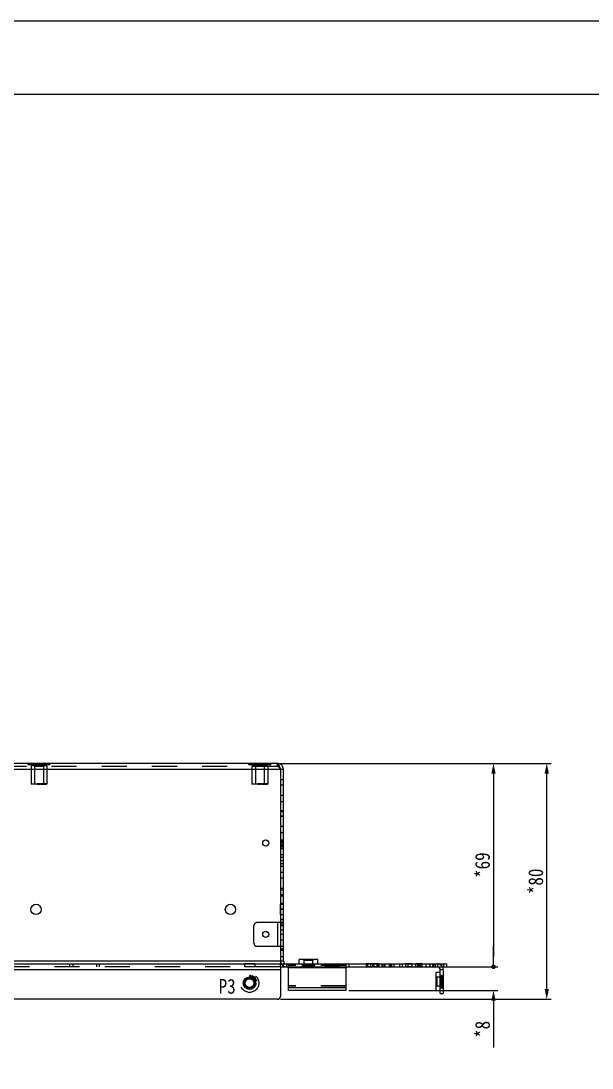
# Model space of a CAD drawing. Header units: millimetres. Extents: x 0 to 8948, y -1340 to 1100.
# Drawn here: x 2296.9 to 2490.8, y 744.9 to 1100 of the extents above; entities that cross this region are included whole.
import ezdxf

# ---------------------------------------------------------------- set-up
doc = ezdxf.new("R2010")
doc.units = ezdxf.units.MM
doc.header["$LTSCALE"] = 85.25
doc.header["$PDMODE"] = 3
doc.header["$PDSIZE"] = 8
doc.linetypes.add('HIDDEN', pattern=[0.2, 0.1, -0.1])
doc.layers.get('0').update_dxf_attribs({"linetype": 'CONTINUOUS'})
doc.layers.get('Defpoints').update_dxf_attribs({"linetype": 'CONTINUOUS'})
for name, color, linetype in [('02___PRT_ALL_AXES', 7, 'CONTINUOUS'), ('03___PRT_ALL_CURVES', 7, 'CONTINUOUS'), ('DEFAULT_2', 8, 'HIDDEN')]:
    doc.layers.add(name, color=color, linetype=linetype)
doc.styles.get("Standard").update_dxf_attribs({"font": 'txt', "width": 0.85})
doc.dimstyles.new('DIMSTYLE_1', dxfattribs={"dimtxt": 5, "dimasz": 3.5, "dimexe": 1.5, "dimexo": 1, "dimgap": 1.25, "dimtad": 1, "dimdsep": 46, "dimtxsty": 'Standard', "dimblk": '_FILLED', "dimblk1": '_FILLED', "dimblk2": '_FILLED', "dimcen": 0.09, "dimadec": 0, "dimazin": 0, "dimtp": 0.01, "dimtm": 0.01, "dimtfac": 1, "dimtofl": 0, "dimtmove": 0, "dimatfit": 3, "dimldrblk": '_FILLED', "dimfxl": 0, "dimtolj": 1, "dimarcsym": 0})

# ---------------------------------------------------------------- blocks, each defined once
blk = doc.blocks.new('_FILLED')
at = {"color": 0, "linetype": 'ByBlock'}
blk.add_solid([(0, 0), (-1, 0.21), (-1, -0.21)], dxfattribs=at)
blk = doc.blocks.new('*D11')
at = {"color": 0, "linetype": 'Continuous', "lineweight": -2, "transparency": 16777216}
for p, q in [((2385.04, 848.22), (2476.93, 848.22)), ((2475.43, 771.72), (2475.43, 844.72)), ((2385.04, 768.22), (2476.93, 768.22))]:
    blk.add_line(p, q, dxfattribs=at)
at = {"layer": 'Defpoints', "color": 0, "linetype": 'Continuous', "transparency": 16777216}
for p in [(2384.04, 848.22), (2475.43, 848.22), (2384.04, 768.22)]:
    blk.add_point(p, dxfattribs=at)
at = {"color": 0, "linetype": 'Continuous', "lineweight": -2, "transparency": 16777216, "xscale": 3.5, "yscale": 3.5, "zscale": 3.5}
for p, rotation in [((2475.43, 848.22), 90), ((2475.43, 768.22), 270)]:
    blk.add_blockref('_FILLED', p, dxfattribs=dict(at, rotation=rotation))
at = {"color": 0, "linetype": 'Continuous', "transparency": 16777216, "insert": (2469.18, 808.22), "char_height": 5, "width": 12.75, "attachment_point": 2, "rotation": 90}
blk.add_mtext('\\A1;*80', dxfattribs=at)
blk = doc.blocks.new('_DOT')
at = {"color": 0, "linetype": 'ByBlock'}
blk.add_line((-0.21, 0), (-1, 0), dxfattribs=at)
at = {"color": 0, "linetype": 'ByBlock', "const_width": 0.214}
blk.add_lwpolyline([(-0.11, 0, 1), (0.11, 0, 1)], format="xyb", close=True, dxfattribs=at)
blk = doc.blocks.new('*D12')
at = {"color": 0, "linetype": 'Continuous', "lineweight": -2, "transparency": 16777216}
for p, q in [((2457.35, 782.72), (2457.35, 786.22)), ((2441.54, 779.22), (2458.85, 779.22)), ((2408.29, 771.22), (2458.85, 771.22)), ((2457.35, 767.72), (2457.35, 751.87))]:
    blk.add_line(p, q, dxfattribs=at)
at = {"layer": 'Defpoints', "color": 0, "linetype": 'Continuous', "transparency": 16777216}
for p in [(2440.54, 779.22), (2407.29, 771.22), (2457.35, 771.22)]:
    blk.add_point(p, dxfattribs=at)
at = {"color": 0, "linetype": 'Continuous', "lineweight": -2, "transparency": 16777216, "xscale": 3.5, "yscale": 3.5, "zscale": 3.5}
for name, p, rotation in [('_DOT', (2457.35, 779.22), 270), ('_FILLED', (2457.35, 771.22), 90)]:
    blk.add_blockref(name, p, dxfattribs=dict(at, rotation=rotation))
at = {"color": 0, "linetype": 'Continuous', "transparency": 16777216, "insert": (2451.1, 760.92), "char_height": 5, "width": 8.5, "attachment_point": 3, "rotation": 90}
blk.add_mtext('\\A1;*8', dxfattribs=at)
blk = doc.blocks.new('*D13')
at = {"color": 0, "linetype": 'Continuous', "lineweight": -2, "transparency": 16777216}
for p, q in [((2385.04, 848.22), (2458.85, 848.22)), ((2457.35, 844.72), (2457.35, 782.72)), ((2441.54, 779.22), (2458.85, 779.22))]:
    blk.add_line(p, q, dxfattribs=at)
at = {"layer": 'Defpoints', "color": 0, "linetype": 'Continuous', "transparency": 16777216}
for p in [(2384.04, 848.22), (2440.54, 779.22), (2457.35, 779.22)]:
    blk.add_point(p, dxfattribs=at)
at = {"color": 0, "linetype": 'Continuous', "lineweight": -2, "transparency": 16777216, "xscale": 3.5, "yscale": 3.5, "zscale": 3.5}
for name, p, rotation in [('_FILLED', (2457.35, 848.22), 90), ('_DOT', (2457.35, 779.22), 270)]:
    blk.add_blockref(name, p, dxfattribs=dict(at, rotation=rotation))
at = {"color": 0, "linetype": 'Continuous', "transparency": 16777216, "insert": (2451.1, 813.72), "char_height": 5, "width": 12.75, "attachment_point": 2, "rotation": 90}
blk.add_mtext('\\A1;*69', dxfattribs=at)

msp = doc.modelspace()

# ---------------------------------------------------------------- linework, layer by layer
at = {"color": 7, "linetype": 'Continuous'}
for p, q in [((1723.341, 1100), (3273.341, 1100)), ((2385.039, 846.22), (2386.039, 846.22)), ((2386.039, 795.22), (2385.039, 795.22)), ((2386.039, 785.22), (2385.039, 785.22)), ((2385.039, 781.22), (2386.039, 781.22)), ((2397.689, 781.72), (2391.389, 781.72)), ((2391.389, 780.22), (2391.389, 781.72)), ((2397.689, 780.22), (2397.689, 781.72)), ((2385.039, 779.331), (2385.039, 780.22)), ((2385.039, 779.22), (2441.539, 779.22)), ((2386.041, 781.167), (2385.042, 781.113)), ((2386.039, 779.22), (2386.039, 780.22)), ((2387.789, 771.22), (2387.789, 779.22)), ((2407.289, 778.927), (2387.789, 778.927)), ((2407.289, 771.22), (2407.289, 779.22)), ((2440.289, 778.22), (2439.289, 778.22)), ((2439.289, 770.22), (2439.289, 778.22)), ((2440.539, 779.22), (2440.539, 780.22)), ((2441.539, 779.22), (2441.539, 780.22)), ((2439.289, 777.37), (2437.789, 777.37)), ((2437.789, 777.37), (2437.789, 771.07)), ((2407.289, 772.099), (2387.789, 772.099)), ((2407.289, 771.22), (2387.789, 771.22)), ((2439.289, 771.07), (2437.789, 771.07)), ((2439.289, 771.22), (2440.289, 771.22)), ((2439.289, 770.22), (2440.289, 770.22))]:
    msp.add_line(p, q, dxfattribs=at)
at = {"color": 3, "linetype": 'Continuous'}
for p, q in [((2069.039, 846.22), (2385.039, 846.22)), ((2384.039, 848.22), (2070.039, 848.22)), ((2385.039, 846.22), (2385.039, 780.22)), ((2386.039, 781.22), (2386.039, 846.22)), ((2386.039, 794.22), (2385.039, 794.22)), ((2385.039, 786.22), (2386.039, 786.22)), ((2069.039, 781.22), (2385.039, 781.22)), ((2069.039, 780.22), (2441.539, 780.22)), ((2385.039, 778.22), (2069.039, 778.22)), ((2385.039, 779.331), (2385.039, 769.22)), ((2440.289, 778.22), (2440.289, 770.22)), ((2384.039, 768.22), (2276.539, 768.22))]:
    msp.add_line(p, q, dxfattribs=at)
at = {"color": 7, "linetype": 'Continuous'}
msp.add_lwpolyline([(1748.341, 25), (3248.341, 25), (3248.341, 1075), (1748.341, 1075)], close=True, dxfattribs=at)
for radius in [1.8, 1.5]:
    msp.add_circle((2374.539, 773.72), radius, dxfattribs=at)
at = {"color": 3, "linetype": 'Continuous'}
for centre, radius, start, end in [((2384.039, 846.22), 2, 0, 90), ((2387.039, 781.22), 1, 180, 270), ((2438.289, 778.22), 2, 0, 30.13533), ((2384.039, 769.22), 1, 270, 0)]:
    msp.add_arc(centre, radius, start, end, dxfattribs=at)
at = {"color": 7, "linetype": 'Continuous'}
for centre, radius, start, end in [((2384.039, 846.22), 1, 0, 35.03149), ((2387.039, 781.22), 2, 183.07692, 210.14935), ((2438.289, 778.22), 1, 0, 90)]:
    msp.add_arc(centre, radius, start, end, dxfattribs=at)
at = {"color": 3, "linetype": 'Continuous'}
msp.add_open_spline([(2385.039, 846.22), (2384.958, 846.476), (2384.805, 846.953), (2384.604, 847.51), (2384.426, 847.871), (2384.289, 848.089), (2384.137, 848.22), (2384.039, 848.22)], degree=3, knots=[0, 0, 0, 0, 0.3508799, 0.6538995, 0.7752095, 0.8724418, 1, 1, 1, 1], dxfattribs=at)
at = {"layer": '02___PRT_ALL_AXES', "color": 8, "linetype": 'HIDDEN'}
for p, q in [((2300.339, 847.42), (2300.339, 841.22)), ((2304.539, 848.22), (2301.539, 848.22)), ((2301.539, 848.22), (2301.539, 841.22)), ((2304.539, 847.22), (2301.539, 847.22)), ((2304.539, 848.22), (2304.539, 841.22)), ((2305.739, 847.42), (2305.739, 841.22)), ((2375.339, 847.42), (2375.339, 841.22)), ((2379.539, 848.22), (2376.539, 848.22)), ((2376.539, 848.22), (2376.539, 841.22)), ((2379.539, 847.22), (2376.539, 847.22)), ((2379.539, 848.22), (2379.539, 841.22)), ((2380.739, 847.42), (2380.739, 841.22)), ((2305.739, 841.22), (2300.339, 841.22)), ((2380.739, 841.22), (2375.339, 841.22)), ((2385.039, 822.27), (2386.039, 822.27)), ((2386.039, 821.22), (2385.039, 821.22)), ((2385.039, 800.47), (2386.039, 800.47)), ((2385.039, 796.97), (2385.039, 800.47)), ((2386.039, 796.97), (2386.039, 800.47)), ((2386.039, 798.72), (2385.039, 798.72)), ((2385.039, 796.97), (2386.039, 796.97)), ((2376.289, 780.22), (2372.789, 780.22)), ((2372.789, 780.22), (2372.789, 779.22)), ((2376.289, 779.22), (2372.789, 779.22)), ((2376.289, 780.22), (2376.289, 779.22)), ((2393.039, 780.22), (2396.039, 780.22)), ((2393.039, 780.22), (2393.039, 779.22)), ((2393.039, 779.22), (2396.039, 779.22)), ((2396.039, 780.22), (2396.039, 779.22)), ((2418.329, 780.22), (2414.139, 780.22)), ((2414.139, 780.22), (2414.139, 779.22)), ((2418.329, 779.22), (2414.139, 779.22)), ((2414.629, 780.22), (2414.629, 779.22)), ((2415.599, 780.22), (2415.599, 779.22)), ((2416.229, 780.22), (2416.229, 779.22)), ((2416.239, 780.22), (2416.239, 779.22)), ((2416.729, 780.22), (2416.729, 779.22)), ((2417.699, 780.22), (2417.699, 779.22)), ((2418.329, 780.22), (2418.329, 779.22)), ((2429.629, 780.22), (2427.529, 780.22)), ((2427.529, 780.22), (2427.529, 779.22)), ((2429.629, 779.22), (2427.529, 779.22)), ((2429.629, 780.22), (2429.629, 779.22)), ((2433.089, 780.22), (2430.989, 780.22)), ((2430.989, 779.22), (2430.989, 780.22)), ((2433.089, 779.22), (2430.989, 779.22)), ((2432.039, 780.22), (2432.039, 779.22)), ((2433.089, 779.22), (2433.089, 780.22)), ((2439.289, 776.32), (2440.289, 776.32)), ((2439.289, 772.12), (2439.289, 776.32)), ((2440.289, 774.22), (2439.289, 774.22)), ((2440.289, 772.12), (2440.289, 776.32)), ((2439.289, 772.12), (2440.289, 772.12))]:
    msp.add_line(p, q, dxfattribs=at)
at = {"layer": '02___PRT_ALL_AXES', "color": 3, "linetype": 'Continuous'}
for centre, radius in [((2380.039, 821.22), 1.05), ((2302.039, 798.72), 1.75), ((2368.039, 798.72), 1.75), ((2380.039, 790.22), 1.05), ((2374.539, 773.72), 2.1)]:
    msp.add_circle(centre, radius, dxfattribs=at)
at = {"layer": '03___PRT_ALL_CURVES', "color": 8, "linetype": 'HIDDEN'}
msp.add_line((2405.039, 779.22), (2400.039, 779.22), dxfattribs=at)
at = {"layer": 'DEFAULT_2', "color": 8, "linetype": 'HIDDEN'}
for p, q in [((2384.039, 847.22), (2070.039, 847.22)), ((2299.344, 847.72), (2299.344, 848.22)), ((2306.734, 847.72), (2299.344, 847.72)), ((2305.739, 847.42), (2300.339, 847.42)), ((2300.339, 847.42), (2300.339, 841.22)), ((2300.539, 847.72), (2300.539, 847.42)), ((2301.192, 847.72), (2301.192, 848.22)), ((2304.887, 847.72), (2304.887, 848.22)), ((2305.539, 847.72), (2305.539, 847.42)), ((2305.739, 847.42), (2305.739, 841.22)), ((2306.734, 847.72), (2306.734, 848.22)), ((2374.344, 847.72), (2374.344, 848.22)), ((2381.734, 847.72), (2374.344, 847.72)), ((2380.739, 847.42), (2375.339, 847.42)), ((2375.339, 847.42), (2375.339, 841.22)), ((2375.539, 847.72), (2375.539, 847.42)), ((2376.192, 847.72), (2376.192, 848.22)), ((2379.887, 847.72), (2379.887, 848.22)), ((2380.539, 847.72), (2380.539, 847.42)), ((2380.739, 847.42), (2380.739, 841.22)), ((2381.734, 847.72), (2381.734, 848.22)), ((2384.039, 847.22), (2384.039, 848.22)), ((2385.039, 842.791), (2386.039, 842.791)), ((2303.417, 841.32), (2302.351, 841.32)), ((2302.351, 841.32), (2302.351, 841.22)), ((2302.419, 841.22), (2302.419, 841.32)), ((2302.475, 841.32), (2302.475, 841.22)), ((2302.475, 841.22), (2302.763, 841.22)), ((2302.529, 841.22), (2302.529, 841.32)), ((2302.606, 841.22), (2302.606, 841.32)), ((2302.763, 841.32), (2302.763, 841.22)), ((2302.854, 841.22), (2302.854, 841.32)), ((2302.93, 841.32), (2302.93, 841.22)), ((2302.93, 841.22), (2303.277, 841.22)), ((2303.223, 841.32), (2303.223, 841.22)), ((2303.23, 841.22), (2303.23, 841.32)), ((2303.277, 841.22), (2303.277, 841.32)), ((2303.349, 841.32), (2303.349, 841.22)), ((2303.349, 841.22), (2303.417, 841.22)), ((2303.417, 841.22), (2303.417, 841.32)), ((2305.664, 841.32), (2303.706, 841.32)), ((2303.706, 841.22), (2303.706, 841.32)), ((2303.706, 841.22), (2305.633, 841.22)), ((2303.732, 841.22), (2303.732, 841.32)), ((2303.734, 841.22), (2303.734, 841.32)), ((2303.783, 841.22), (2303.783, 841.32)), ((2303.822, 841.22), (2303.822, 841.32)), ((2303.824, 841.22), (2303.824, 841.32)), ((2303.856, 841.22), (2303.856, 841.32)), ((2303.897, 841.22), (2303.897, 841.32)), ((2303.933, 841.22), (2303.933, 841.32)), ((2303.934, 841.22), (2303.934, 841.32)), ((2303.989, 841.22), (2303.989, 841.32)), ((2304.006, 841.22), (2304.006, 841.32)), ((2304.039, 841.22), (2304.039, 841.32)), ((2304.069, 841.22), (2304.069, 841.32)), ((2304.078, 841.22), (2304.078, 841.32)), ((2304.106, 841.22), (2304.106, 841.32)), ((2304.108, 841.22), (2304.108, 841.32)), ((2304.11, 841.22), (2304.11, 841.32)), ((2304.118, 841.22), (2304.118, 841.32)), ((2304.154, 841.22), (2304.154, 841.32)), ((2304.162, 841.22), (2304.162, 841.32)), ((2304.175, 841.22), (2304.175, 841.32)), ((2304.181, 841.22), (2304.181, 841.32)), ((2304.183, 841.22), (2304.183, 841.32)), ((2304.222, 841.22), (2304.222, 841.32)), ((2304.225, 841.22), (2304.225, 841.32)), ((2304.25, 841.22), (2304.25, 841.32)), ((2304.266, 841.22), (2304.266, 841.32)), ((2304.272, 841.22), (2304.272, 841.32)), ((2304.277, 841.22), (2304.277, 841.32)), ((2304.278, 841.22), (2304.278, 841.32)), ((2304.28, 841.22), (2304.28, 841.32)), ((2304.322, 841.22), (2304.322, 841.32)), ((2304.339, 841.22), (2304.339, 841.32)), ((2304.343, 841.22), (2304.343, 841.32)), ((2304.346, 841.22), (2304.346, 841.32)), ((2304.354, 841.32), (2304.354, 841.22)), ((2304.361, 841.22), (2304.361, 841.32)), ((2304.385, 841.22), (2304.385, 841.32)), ((2304.387, 841.22), (2304.387, 841.32)), ((2304.419, 841.22), (2304.419, 841.32)), ((2304.429, 841.22), (2304.429, 841.32)), ((2304.457, 841.22), (2304.457, 841.32)), ((2304.498, 841.22), (2304.498, 841.32)), ((2304.506, 841.32), (2304.506, 841.22)), ((2304.508, 841.22), (2304.508, 841.32)), ((2304.526, 841.22), (2304.526, 841.32)), ((2304.532, 841.22), (2304.532, 841.32)), ((2304.542, 841.22), (2304.542, 841.32)), ((2304.546, 841.22), (2304.546, 841.32)), ((2304.562, 841.22), (2304.562, 841.32)), ((2304.588, 841.22), (2304.588, 841.32)), ((2304.612, 841.22), (2304.612, 841.32)), ((2304.616, 841.22), (2304.616, 841.32)), ((2304.625, 841.22), (2304.625, 841.32)), ((2304.63, 841.22), (2304.63, 841.32)), ((2304.631, 841.22), (2304.631, 841.32)), ((2304.644, 841.22), (2304.644, 841.32)), ((2304.646, 841.22), (2304.646, 841.32)), ((2304.65, 841.22), (2304.65, 841.32)), ((2304.674, 841.22), (2304.674, 841.32)), ((2304.72, 841.22), (2304.72, 841.32)), ((2304.768, 841.22), (2304.768, 841.32)), ((2304.772, 841.22), (2304.772, 841.32)), ((2304.78, 841.22), (2304.78, 841.32)), ((2304.796, 841.22), (2304.796, 841.32)), ((2304.798, 841.22), (2304.798, 841.32)), ((2304.807, 841.22), (2304.807, 841.32)), ((2304.831, 841.22), (2304.831, 841.32)), ((2304.839, 841.22), (2304.839, 841.32)), ((2304.842, 841.22), (2304.842, 841.32)), ((2304.857, 841.22), (2304.857, 841.32)), ((2304.865, 841.22), (2304.865, 841.32)), ((2304.869, 841.22), (2304.869, 841.32)), ((2304.884, 841.22), (2304.884, 841.32)), ((2304.963, 841.22), (2304.963, 841.32)), ((2304.987, 841.22), (2304.987, 841.32)), ((2305.007, 841.22), (2305.007, 841.32)), ((2305.012, 841.22), (2305.012, 841.32)), ((2305.633, 841.32), (2305.633, 841.22)), ((2305.664, 841.32), (2305.664, 841.22)), ((2378.417, 841.32), (2377.351, 841.32)), ((2377.351, 841.32), (2377.351, 841.22)), ((2377.419, 841.22), (2377.419, 841.32)), ((2377.475, 841.32), (2377.475, 841.22)), ((2377.475, 841.22), (2377.763, 841.22)), ((2377.529, 841.22), (2377.529, 841.32)), ((2377.606, 841.22), (2377.606, 841.32)), ((2377.763, 841.32), (2377.763, 841.22)), ((2377.854, 841.22), (2377.854, 841.32)), ((2377.93, 841.32), (2377.93, 841.22)), ((2377.93, 841.22), (2378.277, 841.22)), ((2378.223, 841.32), (2378.223, 841.22)), ((2378.23, 841.22), (2378.23, 841.32)), ((2378.277, 841.22), (2378.277, 841.32)), ((2378.349, 841.32), (2378.349, 841.22)), ((2378.349, 841.22), (2378.417, 841.22)), ((2378.417, 841.22), (2378.417, 841.32)), ((2380.664, 841.32), (2378.706, 841.32)), ((2378.706, 841.22), (2378.706, 841.32)), ((2378.706, 841.22), (2380.633, 841.22)), ((2378.732, 841.22), (2378.732, 841.32)), ((2378.734, 841.22), (2378.734, 841.32)), ((2378.783, 841.22), (2378.783, 841.32)), ((2378.822, 841.22), (2378.822, 841.32)), ((2378.824, 841.22), (2378.824, 841.32)), ((2378.856, 841.22), (2378.856, 841.32)), ((2378.897, 841.22), (2378.897, 841.32)), ((2378.933, 841.22), (2378.933, 841.32)), ((2378.934, 841.22), (2378.934, 841.32)), ((2378.989, 841.22), (2378.989, 841.32)), ((2379.006, 841.22), (2379.006, 841.32)), ((2379.039, 841.22), (2379.039, 841.32)), ((2379.069, 841.22), (2379.069, 841.32)), ((2379.078, 841.22), (2379.078, 841.32)), ((2379.106, 841.22), (2379.106, 841.32)), ((2379.108, 841.22), (2379.108, 841.32)), ((2379.11, 841.22), (2379.11, 841.32)), ((2379.118, 841.22), (2379.118, 841.32)), ((2379.154, 841.22), (2379.154, 841.32)), ((2379.162, 841.22), (2379.162, 841.32)), ((2379.175, 841.22), (2379.175, 841.32)), ((2379.181, 841.22), (2379.181, 841.32)), ((2379.183, 841.22), (2379.183, 841.32)), ((2379.222, 841.22), (2379.222, 841.32)), ((2379.225, 841.22), (2379.225, 841.32)), ((2379.25, 841.22), (2379.25, 841.32)), ((2379.266, 841.22), (2379.266, 841.32)), ((2379.272, 841.22), (2379.272, 841.32)), ((2379.277, 841.22), (2379.277, 841.32)), ((2379.278, 841.22), (2379.278, 841.32)), ((2379.28, 841.22), (2379.28, 841.32)), ((2379.322, 841.22), (2379.322, 841.32)), ((2379.339, 841.22), (2379.339, 841.32)), ((2379.343, 841.22), (2379.343, 841.32)), ((2379.346, 841.22), (2379.346, 841.32)), ((2379.354, 841.32), (2379.354, 841.22)), ((2379.361, 841.22), (2379.361, 841.32)), ((2379.385, 841.22), (2379.385, 841.32)), ((2379.387, 841.22), (2379.387, 841.32)), ((2379.419, 841.22), (2379.419, 841.32)), ((2379.429, 841.22), (2379.429, 841.32)), ((2379.457, 841.22), (2379.457, 841.32)), ((2379.498, 841.22), (2379.498, 841.32)), ((2379.506, 841.32), (2379.506, 841.22)), ((2379.508, 841.22), (2379.508, 841.32)), ((2379.526, 841.22), (2379.526, 841.32)), ((2379.532, 841.22), (2379.532, 841.32)), ((2379.542, 841.22), (2379.542, 841.32)), ((2379.546, 841.22), (2379.546, 841.32)), ((2379.562, 841.22), (2379.562, 841.32)), ((2379.588, 841.22), (2379.588, 841.32)), ((2379.612, 841.22), (2379.612, 841.32)), ((2379.616, 841.22), (2379.616, 841.32)), ((2379.625, 841.22), (2379.625, 841.32)), ((2379.63, 841.22), (2379.63, 841.32)), ((2379.631, 841.22), (2379.631, 841.32)), ((2379.644, 841.22), (2379.644, 841.32)), ((2379.646, 841.22), (2379.646, 841.32)), ((2379.65, 841.22), (2379.65, 841.32)), ((2379.674, 841.22), (2379.674, 841.32)), ((2379.72, 841.22), (2379.72, 841.32)), ((2379.768, 841.22), (2379.768, 841.32)), ((2379.772, 841.22), (2379.772, 841.32)), ((2379.78, 841.22), (2379.78, 841.32)), ((2379.796, 841.22), (2379.796, 841.32)), ((2379.798, 841.22), (2379.798, 841.32)), ((2379.807, 841.22), (2379.807, 841.32)), ((2379.831, 841.22), (2379.831, 841.32)), ((2379.839, 841.22), (2379.839, 841.32)), ((2379.842, 841.22), (2379.842, 841.32)), ((2379.857, 841.22), (2379.857, 841.32)), ((2379.865, 841.22), (2379.865, 841.32)), ((2379.869, 841.22), (2379.869, 841.32)), ((2379.884, 841.22), (2379.884, 841.32)), ((2379.963, 841.22), (2379.963, 841.32)), ((2379.987, 841.22), (2379.987, 841.32)), ((2380.007, 841.22), (2380.007, 841.32)), ((2380.012, 841.22), (2380.012, 841.32)), ((2380.633, 841.32), (2380.633, 841.22)), ((2380.664, 841.32), (2380.664, 841.22)), ((2386.039, 840.791), (2385.039, 840.791)), ((2386.039, 837.291), (2385.039, 837.291)), ((2385.039, 835.291), (2386.039, 835.291)), ((2385.039, 832.291), (2386.039, 832.291)), ((2386.039, 831.77), (2385.039, 831.77)), ((2386.039, 830.291), (2385.039, 830.291)), ((2386.039, 830.27), (2385.039, 830.27)), ((2386.039, 826.791), (2385.039, 826.791)), ((2385.039, 824.791), (2386.039, 824.791)), ((2385.039, 821.791), (2386.039, 821.791)), ((2386.039, 821.788), (2385.039, 821.788)), ((2386.039, 820.585), (2385.039, 820.585)), ((2386.039, 820.17), (2385.039, 820.17)), ((2386.039, 819.791), (2385.039, 819.791)), ((2386.039, 819.22), (2385.039, 819.22)), ((2386.039, 817.22), (2385.039, 817.22)), ((2386.039, 816.291), (2385.039, 816.291)), ((2386.039, 815.22), (2385.039, 815.22)), ((2385.039, 814.291), (2386.039, 814.291)), ((2386.039, 813.22), (2385.039, 813.22)), ((2385.039, 811.291), (2386.039, 811.291)), ((2386.039, 809.291), (2385.039, 809.291)), ((2386.039, 805.791), (2385.039, 805.791)), ((2386.039, 805.22), (2385.039, 805.22)), ((2385.039, 803.791), (2386.039, 803.791)), ((2386.039, 803.22), (2385.039, 803.22)), ((2385.039, 800.791), (2386.039, 800.791)), ((2386.039, 798.791), (2385.039, 798.791)), ((2376.039, 787.22), (2376.039, 793.22)), ((2385.039, 794.22), (2377.039, 794.22)), ((2384.039, 794.22), (2384.039, 786.22)), ((2386.039, 795.291), (2385.039, 795.291)), ((2386.039, 793.72), (2385.039, 793.72)), ((2385.039, 793.291), (2386.039, 793.291)), ((2386.039, 791.72), (2385.039, 791.72)), ((2385.039, 790.291), (2386.039, 790.291)), ((2377.039, 786.22), (2385.039, 786.22)), ((2386.039, 788.291), (2385.039, 788.291)), ((2386.039, 784.791), (2385.039, 784.791)), ((2385.039, 782.791), (2386.039, 782.791)), ((2393.039, 781.42), (2392.739, 781.72)), ((2396.039, 781.42), (2393.039, 781.42)), ((2393.039, 779.55), (2393.039, 781.42)), ((2394.603, 781.72), (2394.603, 781.7)), ((2394.603, 781.7), (2394.603, 781.72)), ((2394.984, 781.7), (2394.603, 781.7)), ((2394.631, 781.7), (2394.631, 781.72)), ((2394.635, 781.72), (2394.635, 781.7)), ((2394.642, 781.7), (2394.642, 781.72)), ((2394.644, 781.7), (2394.644, 781.72)), ((2394.65, 781.72), (2394.65, 781.7)), ((2394.65, 781.7), (2394.65, 781.72)), ((2394.676, 781.7), (2394.676, 781.72)), ((2394.682, 781.7), (2394.682, 781.72)), ((2394.71, 781.7), (2394.71, 781.72)), ((2394.755, 781.7), (2394.755, 781.72)), ((2394.767, 781.7), (2394.767, 781.72)), ((2394.791, 781.7), (2394.791, 781.72)), ((2394.8, 781.7), (2394.8, 781.72)), ((2394.801, 781.7), (2394.801, 781.72)), ((2394.816, 781.7), (2394.816, 781.72)), ((2394.894, 781.7), (2394.894, 781.72)), ((2394.898, 781.7), (2394.898, 781.72)), ((2394.902, 781.72), (2394.902, 781.7)), ((2394.903, 781.7), (2394.903, 781.72)), ((2394.909, 781.7), (2394.909, 781.72)), ((2394.931, 781.7), (2394.931, 781.72)), ((2394.932, 781.7), (2394.932, 781.72)), ((2394.933, 781.7), (2394.933, 781.72)), ((2394.942, 781.7), (2394.942, 781.72)), ((2394.982, 781.7), (2394.982, 781.72)), ((2394.984, 781.7), (2394.984, 781.72)), ((2395.124, 781.7), (2395.124, 781.72)), ((2397.015, 781.7), (2395.124, 781.7)), ((2395.135, 781.7), (2395.135, 781.72)), ((2395.294, 781.7), (2395.294, 781.72)), ((2395.302, 781.7), (2395.302, 781.72)), ((2395.33, 781.7), (2395.33, 781.72)), ((2395.341, 781.7), (2395.341, 781.72)), ((2395.37, 781.7), (2395.37, 781.72)), ((2395.378, 781.7), (2395.378, 781.72)), ((2395.406, 781.7), (2395.406, 781.72)), ((2395.441, 781.72), (2395.441, 781.7)), ((2395.569, 781.7), (2395.569, 781.72)), ((2395.577, 781.72), (2395.577, 781.7)), ((2395.608, 781.7), (2395.608, 781.72)), ((2395.625, 781.72), (2395.625, 781.7)), ((2395.635, 781.7), (2395.635, 781.72)), ((2395.648, 781.7), (2395.648, 781.72)), ((2395.677, 781.7), (2395.677, 781.72)), ((2395.695, 781.72), (2395.695, 781.7)), ((2395.771, 781.7), (2395.771, 781.72)), ((2395.771, 781.7), (2395.771, 781.72)), ((2395.779, 781.7), (2395.779, 781.72)), ((2395.808, 781.7), (2395.808, 781.72)), ((2395.846, 781.7), (2395.846, 781.72)), ((2395.848, 781.7), (2395.848, 781.72)), ((2395.859, 781.72), (2395.859, 781.7)), ((2395.859, 781.7), (2395.859, 781.72)), ((2395.87, 781.72), (2395.87, 781.7)), ((2395.882, 781.7), (2395.882, 781.72)), ((2395.893, 781.7), (2395.893, 781.72)), ((2395.917, 781.72), (2395.917, 781.7)), ((2395.925, 781.7), (2395.925, 781.72)), ((2395.984, 781.7), (2395.984, 781.72)), ((2395.991, 781.72), (2395.991, 781.7)), ((2396.025, 781.7), (2396.025, 781.72)), ((2396.026, 781.72), (2396.026, 781.7)), ((2396.027, 781.72), (2396.027, 781.7)), ((2396.039, 781.42), (2396.339, 781.72)), ((2396.039, 779.55), (2396.039, 781.42)), ((2396.041, 781.7), (2396.041, 781.72)), ((2396.052, 781.7), (2396.052, 781.72)), ((2396.055, 781.72), (2396.055, 781.7)), ((2396.056, 781.7), (2396.056, 781.72)), ((2396.066, 781.7), (2396.066, 781.72)), ((2396.07, 781.72), (2396.07, 781.7)), ((2396.083, 781.7), (2396.083, 781.72)), ((2396.086, 781.7), (2396.086, 781.72)), ((2396.101, 781.7), (2396.101, 781.72)), ((2396.107, 781.7), (2396.107, 781.72)), ((2396.132, 781.72), (2396.132, 781.7)), ((2396.144, 781.7), (2396.144, 781.72)), ((2396.145, 781.7), (2396.145, 781.72)), ((2396.206, 781.7), (2396.206, 781.72)), ((2396.206, 781.7), (2396.206, 781.72)), ((2396.214, 781.7), (2396.214, 781.72)), ((2396.216, 781.7), (2396.216, 781.72)), ((2396.229, 781.72), (2396.229, 781.7)), ((2396.231, 781.7), (2396.231, 781.72)), ((2396.234, 781.7), (2396.234, 781.72)), ((2396.248, 781.72), (2396.248, 781.7)), ((2396.25, 781.7), (2396.25, 781.72)), ((2396.251, 781.7), (2396.251, 781.72)), ((2396.254, 781.7), (2396.254, 781.72)), ((2396.271, 781.7), (2396.271, 781.72)), ((2396.339, 781.72), (2396.339, 781.7)), ((2396.345, 781.72), (2396.345, 781.7)), ((2396.348, 781.7), (2396.348, 781.72)), ((2396.352, 781.7), (2396.352, 781.72)), ((2396.381, 781.7), (2396.381, 781.72)), ((2396.393, 781.7), (2396.393, 781.72)), ((2396.438, 781.7), (2396.438, 781.72)), ((2396.439, 781.72), (2396.439, 781.7)), ((2396.451, 781.7), (2396.451, 781.72)), ((2396.461, 781.7), (2396.461, 781.72)), ((2396.467, 781.7), (2396.467, 781.72)), ((2396.468, 781.7), (2396.468, 781.72)), ((2396.495, 781.7), (2396.495, 781.72)), ((2396.497, 781.7), (2396.497, 781.72)), ((2396.498, 781.7), (2396.498, 781.72)), ((2396.518, 781.7), (2396.518, 781.72)), ((2396.53, 781.7), (2396.53, 781.72)), ((2396.539, 781.7), (2396.539, 781.72)), ((2396.572, 781.7), (2396.572, 781.72)), ((2396.653, 781.7), (2396.653, 781.72)), ((2396.686, 781.7), (2396.686, 781.72)), ((2396.91, 781.72), (2396.91, 781.7)), ((2396.92, 781.7), (2396.92, 781.72)), ((2396.93, 781.7), (2396.93, 781.72)), ((2396.932, 781.7), (2396.932, 781.72)), ((2396.933, 781.7), (2396.933, 781.72)), ((2396.933, 781.72), (2396.933, 781.7)), ((2396.971, 781.7), (2396.971, 781.72)), ((2396.979, 781.72), (2396.979, 781.7)), ((2397.001, 781.7), (2397.001, 781.72)), ((2397.015, 781.7), (2397.015, 781.72)), ((2385.039, 779.22), (2069.039, 779.22)), ((2313.539, 779.22), (2313.539, 780.22)), ((2314.539, 780.22), (2314.539, 779.22)), ((2322.539, 780.22), (2322.539, 779.22)), ((2323.539, 779.22), (2323.539, 780.22)), ((2387.039, 780.22), (2387.039, 779.22)), ((2387.789, 779.22), (2387.789, 780.22)), ((2407.289, 779.635), (2387.789, 779.635)), ((2392.414, 779.84), (2392.414, 780.22)), ((2392.414, 779.84), (2396.664, 779.84)), ((2392.639, 779.84), (2392.414, 779.35)), ((2396.664, 779.35), (2392.414, 779.35)), ((2392.414, 779.25), (2392.414, 779.35)), ((2392.414, 779.25), (2396.664, 779.25)), ((2393.039, 779.55), (2392.739, 779.25)), ((2396.039, 779.55), (2393.039, 779.55)), ((2396.039, 779.55), (2396.339, 779.25)), ((2396.439, 779.84), (2396.664, 779.35)), ((2396.664, 779.84), (2396.664, 780.22)), ((2396.664, 779.25), (2396.664, 779.35)), ((2407.289, 779.22), (2407.289, 780.22)), ((2408.289, 780.22), (2408.289, 779.22)), ((2417.989, 780.22), (2417.989, 779.22)), ((2418.479, 780.22), (2418.479, 779.22)), ((2419.449, 780.22), (2419.449, 779.22)), ((2419.589, 780.22), (2419.589, 779.22)), ((2420.079, 780.22), (2420.079, 779.22)), ((2420.179, 780.22), (2420.179, 779.22)), ((2420.489, 780.22), (2420.489, 779.22)), ((2420.499, 780.22), (2420.499, 779.22)), ((2421.929, 780.22), (2421.929, 779.22)), ((2422.539, 779.22), (2422.539, 780.22)), ((2422.729, 780.22), (2422.729, 779.22)), ((2423.539, 780.22), (2423.539, 779.22)), ((2425.479, 780.22), (2425.479, 779.22)), ((2426.289, 780.22), (2426.289, 779.22)), ((2428.289, 780.22), (2428.289, 779.22)), ((2431.539, 780.22), (2431.539, 779.22)), ((2431.679, 780.22), (2431.679, 779.22)), ((2432.539, 779.22), (2432.539, 780.22)), ((2434.429, 780.22), (2434.429, 779.22)), ((2435.629, 780.22), (2435.629, 779.22)), ((2435.689, 780.22), (2435.689, 779.22)), ((2436.689, 780.22), (2436.689, 779.22)), ((2436.699, 780.22), (2436.699, 779.22)), ((2436.979, 780.22), (2436.979, 779.22)), ((2437.589, 780.22), (2437.589, 779.22)), ((2438.289, 780.22), (2438.289, 779.22)), ((2374.635, 776.322), (2374.631, 776.186)), ((2374.631, 776.186), (2374.644, 776.185)), ((2374.909, 775.885), (2374.898, 775.886)), ((2374.902, 775.781), (2374.909, 775.885)), ((2375.135, 776.118), (2375.124, 776.08)), ((2375.124, 776.08), (2375.33, 776.017)), ((2375.341, 776.055), (2375.135, 776.118)), ((2375.302, 775.676), (2375.294, 775.664)), ((2375.378, 775.642), (2375.302, 775.676)), ((2375.33, 776.017), (2375.341, 776.055)), ((2375.625, 776.053), (2375.378, 775.642)), ((2375.406, 775.638), (2375.648, 776.039)), ((2375.893, 775.978), (2375.406, 775.638)), ((2375.441, 775.575), (2375.846, 775.857)), ((2375.577, 776.163), (2375.569, 776.15)), ((2375.569, 776.15), (2375.608, 776.117)), ((2375.695, 776.064), (2375.771, 776.029)), ((2375.771, 776.029), (2375.779, 776.041)), ((2375.846, 775.857), (2375.771, 775.376)), ((2375.808, 775.441), (2375.893, 775.978)), ((2376.027, 775.805), (2375.808, 775.441)), ((2375.87, 775.41), (2376.083, 775.763)), ((2375.925, 775.301), (2375.882, 775.34)), ((2375.917, 775.288), (2375.925, 775.301)), ((2375.991, 775.913), (2375.984, 775.901)), ((2375.984, 775.901), (2376.025, 775.863)), ((2376.07, 775.279), (2376.052, 775.285)), ((2376.132, 775.793), (2376.206, 775.767)), ((2376.206, 775.767), (2376.214, 775.779)), ((2376.248, 775.336), (2376.229, 775.332)), ((2376.345, 775.584), (2376.339, 775.567)), ((2376.439, 774.484), (2376.451, 774.456)), ((2376.451, 774.456), (2376.933, 774.656)), ((2376.91, 774.712), (2376.495, 774.54)), ((2376.495, 774.54), (2376.518, 774.666)), ((2376.518, 774.666), (2376.497, 774.671)), ((2376.572, 775.122), (2376.539, 775.101)), ((2376.539, 775.101), (2376.653, 774.918)), ((2376.686, 774.939), (2376.572, 775.122)), ((2376.653, 774.918), (2376.686, 774.939)), ((2376.933, 774.807), (2376.92, 774.802)), ((2376.92, 774.802), (2376.93, 774.755)), ((2376.979, 774.641), (2377.001, 774.605)), ((2377.001, 774.605), (2377.015, 774.611)), ((2437.809, 776.849), (2437.789, 776.849)), ((2437.809, 776.847), (2437.789, 776.847)), ((2437.809, 776.821), (2437.789, 776.821)), ((2437.809, 776.821), (2437.789, 776.821)), ((2437.809, 776.789), (2437.789, 776.789)), ((2437.809, 776.785), (2437.789, 776.785)), ((2437.809, 776.78), (2437.789, 776.78)), ((2437.809, 776.699), (2437.789, 776.699)), ((2437.809, 776.686), (2437.789, 776.686)), ((2437.809, 776.685), (2437.789, 776.685)), ((2437.789, 776.663), (2437.809, 776.663)), ((2437.809, 776.656), (2437.789, 776.656)), ((2437.809, 776.65), (2437.789, 776.65)), ((2437.809, 776.636), (2437.789, 776.636)), ((2437.809, 776.618), (2437.789, 776.618)), ((2437.809, 776.617), (2437.789, 776.617)), ((2437.809, 776.6), (2437.789, 776.6)), ((2437.809, 776.584), (2437.789, 776.584)), ((2437.809, 776.583), (2437.789, 776.583)), ((2437.809, 776.58), (2437.789, 776.58)), ((2437.809, 776.567), (2437.789, 776.567)), ((2437.789, 776.564), (2437.809, 776.564)), ((2437.809, 776.562), (2437.789, 776.562)), ((2437.809, 776.555), (2437.789, 776.555)), ((2437.789, 776.553), (2437.809, 776.553)), ((2437.809, 776.541), (2437.789, 776.541)), ((2437.809, 776.539), (2437.789, 776.539)), ((2437.809, 776.529), (2437.789, 776.529)), ((2437.809, 776.517), (2437.789, 776.517)), ((2437.809, 776.51), (2437.789, 776.51)), ((2437.809, 776.497), (2437.789, 776.497)), ((2437.809, 776.478), (2437.789, 776.478)), ((2437.809, 776.44), (2437.789, 776.44)), ((2437.809, 776.422), (2437.789, 776.422)), ((2437.789, 776.413), (2437.809, 776.413)), ((2437.809, 776.401), (2437.789, 776.401)), ((2437.809, 776.388), (2437.789, 776.388)), ((2437.809, 776.386), (2437.789, 776.386)), ((2437.809, 776.385), (2437.789, 776.385)), ((2437.809, 776.363), (2437.789, 776.363)), ((2437.809, 776.357), (2437.789, 776.357)), ((2437.809, 776.344), (2437.789, 776.344)), ((2437.809, 776.338), (2437.789, 776.338)), ((2437.809, 776.318), (2437.789, 776.318)), ((2437.809, 776.311), (2437.789, 776.311)), ((2437.789, 776.305), (2437.809, 776.305)), ((2437.809, 776.296), (2437.789, 776.296)), ((2437.809, 776.294), (2437.789, 776.294)), ((2437.789, 776.293), (2437.809, 776.293)), ((2437.789, 776.281), (2437.809, 776.281)), ((2437.789, 776.28), (2437.809, 776.28)), ((2437.809, 776.279), (2437.789, 776.279)), ((2437.809, 776.267), (2437.789, 776.267)), ((2437.809, 776.263), (2437.789, 776.263)), ((2437.809, 776.255), (2437.789, 776.255)), ((2437.789, 776.254), (2437.809, 776.254)), ((2437.809, 776.176), (2437.789, 776.176)), ((2437.809, 776.164), (2437.789, 776.164)), ((2437.809, 776.142), (2437.789, 776.142)), ((2437.809, 776.138), (2437.789, 776.138)), ((2437.809, 776.121), (2437.789, 776.121)), ((2437.809, 776.091), (2437.789, 776.091)), ((2437.789, 776.084), (2437.809, 776.084)), ((2437.809, 776.083), (2437.789, 776.083)), ((2437.789, 776.075), (2437.809, 776.075)), ((2437.809, 776.067), (2437.789, 776.067)), ((2437.809, 776.048), (2437.789, 776.048)), ((2437.809, 776.032), (2437.789, 776.032)), ((2437.809, 776.023), (2437.789, 776.023)), ((2438.089, 775.72), (2437.789, 776.02)), ((2437.809, 775.994), (2437.789, 775.994)), ((2437.809, 775.941), (2437.789, 775.941)), ((2437.789, 775.91), (2437.809, 775.91)), ((2437.809, 775.889), (2437.789, 775.889)), ((2437.809, 775.876), (2437.789, 775.876)), ((2437.809, 775.873), (2437.789, 775.873)), ((2437.809, 775.863), (2437.789, 775.863)), ((2437.809, 775.84), (2437.789, 775.84)), ((2437.789, 775.836), (2437.809, 775.836)), ((2437.809, 775.833), (2437.789, 775.833)), ((2437.809, 775.832), (2437.789, 775.832)), ((2437.809, 775.801), (2437.789, 775.801)), ((2437.789, 775.788), (2437.809, 775.788)), ((2437.809, 775.785), (2437.789, 775.785)), ((2437.809, 775.781), (2437.789, 775.781)), ((2437.789, 775.779), (2437.809, 775.779)), ((2437.809, 775.764), (2437.789, 775.764)), ((2437.809, 775.737), (2437.789, 775.737)), ((2437.789, 775.736), (2437.809, 775.736)), ((2437.809, 775.724), (2437.789, 775.724)), ((2437.809, 775.717), (2437.789, 775.717)), ((2437.809, 775.699), (2437.789, 775.699)), ((2437.809, 775.675), (2437.789, 775.675)), ((2437.789, 775.672), (2437.809, 775.672)), ((2437.809, 775.632), (2437.789, 775.632)), ((2437.809, 775.623), (2437.789, 775.623)), ((2437.809, 775.622), (2437.789, 775.622)), ((2437.789, 775.602), (2437.809, 775.602)), ((2437.809, 775.602), (2437.789, 775.602)), ((2437.809, 775.601), (2437.789, 775.601)), ((2437.809, 775.585), (2437.789, 775.585)), ((2437.809, 775.559), (2437.789, 775.559)), ((2437.809, 775.542), (2437.789, 775.542)), ((2437.789, 775.54), (2437.809, 775.54)), ((2437.809, 775.439), (2437.789, 775.439)), ((2437.809, 775.418), (2437.789, 775.418)), ((2437.789, 775.307), (2437.809, 775.307)), ((2437.809, 775.302), (2437.789, 775.302)), ((2437.809, 775.255), (2437.789, 775.255)), ((2437.789, 775.212), (2437.809, 775.212)), ((2437.809, 775.208), (2437.789, 775.208)), ((2437.809, 775.171), (2437.789, 775.171)), ((2437.809, 775.166), (2437.789, 775.166)), ((2437.809, 775.16), (2437.789, 775.16)), ((2437.809, 775.156), (2437.789, 775.156)), ((2437.789, 775.141), (2437.809, 775.141)), ((2437.809, 775.111), (2437.789, 775.111)), ((2437.809, 775.105), (2437.789, 775.105)), ((2437.809, 775.04), (2437.789, 775.04)), ((2437.789, 774.984), (2437.809, 774.984)), ((2437.809, 774.956), (2437.789, 774.956)), ((2437.809, 776.849), (2437.809, 775.418)), ((2437.809, 775.307), (2437.809, 774.956)), ((2439.959, 775.72), (2438.089, 775.72)), ((2438.089, 775.72), (2438.089, 772.72)), ((2439.669, 776.345), (2439.289, 776.345)), ((2440.159, 776.345), (2439.669, 776.12)), ((2439.669, 772.095), (2439.669, 776.345)), ((2440.259, 776.02), (2439.959, 775.72)), ((2439.959, 775.72), (2439.959, 772.72)), ((2440.259, 776.345), (2440.159, 776.345)), ((2440.159, 776.345), (2440.159, 772.095)), ((2440.259, 772.095), (2440.259, 776.345)), ((2407.289, 772.806), (2387.789, 772.806)), ((2407.289, 772.22), (2387.789, 772.22)), ((2438.089, 772.72), (2437.789, 772.42)), ((2439.959, 772.72), (2438.089, 772.72)), ((2439.669, 772.095), (2439.289, 772.095)), ((2440.159, 772.095), (2439.669, 772.32)), ((2439.959, 772.72), (2440.259, 772.42)), ((2440.259, 772.095), (2440.159, 772.095))]:
    msp.add_line(p, q, dxfattribs=at)
for radius in [3.15, 2.125, 1.9]:
    msp.add_circle((2374.539, 773.72), radius, dxfattribs=at)
for centre, radius, start, end in [((2384.039, 846.22), 1, 35.03149, 90), ((2377.039, 793.22), 1, 90, 180), ((2377.039, 787.22), 1, 180, 270), ((2387.039, 781.22), 2, 180, 183.07692), ((2387.039, 781.22), 2, 210.14935, 270), ((2438.289, 778.22), 2, 30.13533, 90), ((2375.106, 774.102), 1.438, 58.91018, 62.46337)]:
    msp.add_arc(centre, radius, start, end, dxfattribs=at)
for points, knots in [([(2384.854, 846.794), (2384.79, 846.987), (2384.669, 847.336), (2384.5, 847.738), (2384.354, 847.987), (2384.237, 848.14), (2384.115, 848.22), (2384.039, 848.22)], [0, 0, 0, 0, 0.3589742, 0.6541261, 0.770894, 0.8657475, 1, 1, 1, 1]), ([(2385.039, 846.22), (2384.957, 846.349), (2384.8, 846.595), (2384.525, 846.974), (2384.232, 847.22), (2384.039, 847.22)], [0, 0, 0, 0, 0.3160847, 0.5993038, 1, 1, 1, 1]), ([(2385.039, 846.22), (2384.993, 846.365), (2384.932, 846.556), (2384.869, 846.748), (2384.854, 846.794)], [0, 0, 0, 0, 0.7542178, 1, 1, 1, 1])]:
    msp.add_open_spline(points, degree=3, knots=knots, dxfattribs=at)
for points in [[(2374.603, 775.922), (2374.599, 775.879), (2374.611, 775.842), (2374.642, 775.811)], [(2374.65, 776.01), (2374.622, 775.986), (2374.607, 775.956), (2374.603, 775.922)], [(2374.8, 776.347), (2374.741, 776.353), (2374.686, 776.345), (2374.635, 776.322)], [(2374.642, 775.811), (2374.671, 775.78), (2374.713, 775.761), (2374.767, 775.755)], [(2374.644, 776.185), (2374.654, 776.229), (2374.676, 776.263), (2374.71, 776.289)], [(2374.676, 775.818), (2374.656, 775.84), (2374.647, 775.862), (2374.65, 775.888)], [(2374.791, 776.084), (2374.724, 776.058), (2374.678, 776.034), (2374.65, 776.01)], [(2374.65, 775.888), (2374.652, 775.908), (2374.662, 775.926), (2374.682, 775.94)], [(2374.755, 775.781), (2374.722, 775.785), (2374.695, 775.798), (2374.676, 775.818)], [(2374.682, 775.94), (2374.702, 775.955), (2374.742, 775.974), (2374.801, 775.997)], [(2374.71, 776.289), (2374.743, 776.315), (2374.778, 776.325), (2374.816, 776.321)], [(2374.898, 775.886), (2374.871, 775.809), (2374.824, 775.774), (2374.755, 775.781)], [(2374.767, 775.755), (2374.819, 775.75), (2374.865, 775.759), (2374.902, 775.781)], [(2374.894, 776.136), (2374.872, 776.12), (2374.839, 776.102), (2374.791, 776.084)], [(2374.942, 776.285), (2374.91, 776.32), (2374.863, 776.34), (2374.8, 776.347)], [(2374.801, 775.997), (2374.861, 776.021), (2374.905, 776.042), (2374.933, 776.062)], [(2374.816, 776.321), (2374.852, 776.317), (2374.88, 776.304), (2374.903, 776.28)], [(2374.931, 776.199), (2374.929, 776.173), (2374.916, 776.152), (2374.894, 776.136)], [(2374.903, 776.28), (2374.925, 776.256), (2374.935, 776.229), (2374.931, 776.199)], [(2374.933, 776.062), (2374.961, 776.081), (2374.978, 776.113), (2374.982, 776.156)], [(2374.982, 776.156), (2374.988, 776.207), (2374.974, 776.251), (2374.942, 776.285)], [(2375.294, 775.664), (2375.304, 775.66), (2375.329, 775.646), (2375.37, 775.621)], [(2375.37, 775.621), (2375.405, 775.6), (2375.428, 775.585), (2375.441, 775.575)], [(2375.677, 776.1), (2375.65, 776.116), (2375.617, 776.137), (2375.577, 776.163)], [(2375.608, 776.117), (2375.625, 776.102), (2375.634, 776.09), (2375.635, 776.083)], [(2375.635, 776.083), (2375.636, 776.076), (2375.633, 776.066), (2375.625, 776.053)], [(2375.648, 776.039), (2375.663, 776.064), (2375.678, 776.072), (2375.695, 776.064)], [(2375.779, 776.041), (2375.747, 776.059), (2375.713, 776.078), (2375.677, 776.1)], [(2375.848, 775.333), (2375.873, 775.318), (2375.896, 775.303), (2375.917, 775.288)], [(2375.859, 775.373), (2375.857, 775.383), (2375.861, 775.395), (2375.87, 775.41)], [(2375.882, 775.34), (2375.869, 775.353), (2375.861, 775.363), (2375.859, 775.373)], [(2376.101, 775.844), (2376.068, 775.864), (2376.032, 775.886), (2375.991, 775.913)], [(2376.052, 775.285), (2376.033, 775.244), (2376.024, 775.208), (2376.026, 775.175)], [(2376.025, 775.863), (2376.035, 775.854), (2376.041, 775.845), (2376.041, 775.838)], [(2376.026, 775.175), (2376.028, 775.144), (2376.04, 775.114), (2376.066, 775.085)], [(2376.041, 775.838), (2376.041, 775.832), (2376.036, 775.82), (2376.027, 775.805)], [(2376.056, 775.199), (2376.052, 775.225), (2376.058, 775.252), (2376.07, 775.279)], [(2376.086, 775.132), (2376.069, 775.151), (2376.06, 775.173), (2376.056, 775.199)], [(2376.066, 775.085), (2376.088, 775.06), (2376.115, 775.046), (2376.145, 775.042)], [(2376.083, 775.763), (2376.093, 775.78), (2376.101, 775.79), (2376.107, 775.794)], [(2376.144, 775.102), (2376.122, 775.104), (2376.102, 775.114), (2376.086, 775.132)], [(2376.214, 775.779), (2376.163, 775.808), (2376.125, 775.829), (2376.101, 775.844)], [(2376.107, 775.794), (2376.113, 775.797), (2376.122, 775.797), (2376.132, 775.793)], [(2376.206, 775.123), (2376.187, 775.107), (2376.166, 775.1), (2376.144, 775.102)], [(2376.145, 775.042), (2376.175, 775.038), (2376.198, 775.043), (2376.216, 775.059)], [(2376.231, 775.281), (2376.239, 775.199), (2376.231, 775.146), (2376.206, 775.123)], [(2376.216, 775.059), (2376.233, 775.075), (2376.245, 775.096), (2376.25, 775.122)], [(2376.229, 775.332), (2376.228, 775.316), (2376.229, 775.299), (2376.231, 775.281)], [(2376.271, 775.264), (2376.256, 775.281), (2376.249, 775.305), (2376.248, 775.336)], [(2376.25, 775.122), (2376.254, 775.149), (2376.255, 775.182), (2376.251, 775.224)], [(2376.251, 775.224), (2376.279, 775.19), (2376.312, 775.172), (2376.352, 775.172)], [(2376.348, 775.237), (2376.316, 775.234), (2376.291, 775.243), (2376.271, 775.264)], [(2376.339, 775.567), (2376.338, 775.56), (2376.34, 775.553), (2376.345, 775.548)], [(2376.393, 775.583), (2376.372, 775.593), (2376.355, 775.593), (2376.345, 775.584)], [(2376.345, 775.548), (2376.352, 775.54), (2376.364, 775.535), (2376.381, 775.532)], [(2376.438, 775.279), (2376.41, 775.253), (2376.38, 775.239), (2376.348, 775.237)], [(2376.352, 775.172), (2376.391, 775.171), (2376.428, 775.186), (2376.461, 775.217)], [(2376.381, 775.532), (2376.423, 775.524), (2376.452, 775.511), (2376.467, 775.494)], [(2376.468, 775.523), (2376.44, 775.554), (2376.415, 775.574), (2376.393, 775.583)], [(2376.497, 775.389), (2376.492, 775.347), (2376.473, 775.31), (2376.438, 775.279)], [(2376.497, 774.671), (2376.488, 774.622), (2376.469, 774.56), (2376.439, 774.484)], [(2376.461, 775.217), (2376.505, 775.256), (2376.528, 775.305), (2376.53, 775.363)], [(2376.467, 775.494), (2376.492, 775.467), (2376.502, 775.432), (2376.497, 775.389)], [(2376.53, 775.363), (2376.533, 775.421), (2376.512, 775.475), (2376.468, 775.523)], [(2376.93, 774.755), (2376.935, 774.734), (2376.928, 774.72), (2376.91, 774.712)], [(2376.971, 774.708), (2376.956, 774.745), (2376.943, 774.778), (2376.933, 774.807)], [(2376.933, 774.656), (2376.952, 774.664), (2376.967, 774.66), (2376.979, 774.641)], [(2377.015, 774.611), (2377.001, 774.639), (2376.986, 774.672), (2376.971, 774.708)]]:
    msp.add_open_spline(points, degree=3, dxfattribs=at)

# ---------------------------------------------------------------- texts
at = {"color": 2, "linetype": 'Continuous', "insert": (2364.043, 775.134), "char_height": 5, "width": 8.5, "attachment_point": 1, "line_spacing_factor": 0.9}
msp.add_mtext('P3', dxfattribs=at)

# ---------------------------------------------------------------- dimensions: what is measured, and where the dimension line sits
at = {"color": 2, "linetype": 'Continuous'}
dim = msp.add_linear_dim(base=(2475.428, 848.22), p1=(2384.039, 768.22), p2=(2384.039, 848.22), angle=90, text='*<>', dimstyle='DIMSTYLE_1', dxfattribs=at)
dim.commit()
dim.dimension.update_dxf_attribs({"geometry": '*D11', "text_midpoint": (2475.428, 808.22), "dimtype": 160})
for base, p1, p2, override, picture, middle in [((2457.349, 779.22), (2384.039, 848.22), (2440.539, 779.22), {"dimblk2": 'DOT', "dimsah": 1}, '*D13', (2457.349, 813.72)), ((2457.349, 771.22), (2440.539, 779.22), (2407.289, 771.22), {"dimblk1": 'DOT', "dimsah": 1}, '*D12', (2457.349, 756.666))]:
    dim = msp.add_linear_dim(base=base, p1=p1, p2=p2, angle=270, text='*<>', dimstyle='DIMSTYLE_1', override=override, dxfattribs=at)
    dim.commit()
    dim.dimension.update_dxf_attribs({"geometry": picture, "text_midpoint": middle, "dimtype": 160})

doc.saveas('drawing.dxf')
